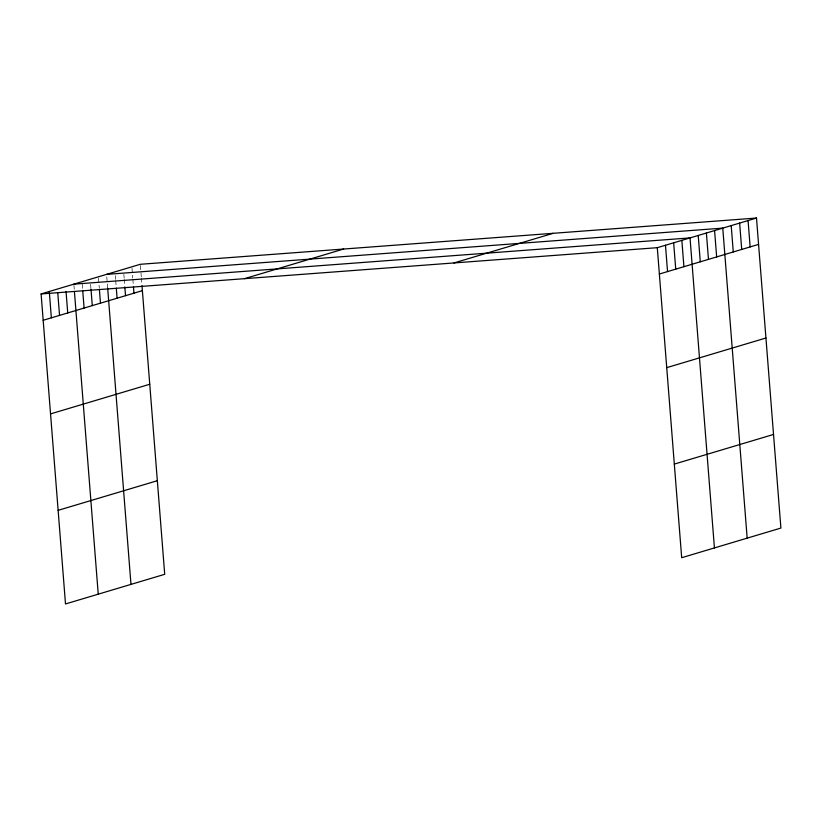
<?xml version="1.0" encoding="UTF-8"?>
<svg xmlns="http://www.w3.org/2000/svg" width="822" height="822" viewBox="0 0 822 822"><rect width="100%" height="100%" fill="white"/><g stroke="black" fill="none" stroke-linecap="round" stroke-linejoin="round"><path stroke-width="0.62" stroke-dasharray="4.11 3.08" d="M140.408 265.557L141.302 276.85M141.405 278.103L141.898 284.371M131.982 268.075L132.774 278.113M132.866 279.367L133.359 285.635M123.845 274.353L124.143 278.124M124.235 279.377L124.728 285.645M115.306 275.617L115.604 279.388M115.707 280.641L116.2 286.909M106.778 276.88L107.672 288.173M98.496 278.072L99.287 288.111M90.605 284.289L91.006 289.303M82.221 284.217L82.621 289.241M73.939 285.409L74.237 289.18"/><path stroke-width="1.23" d="M141.99 285.624L164.708 574.311L65.503 603.954L41.1 293.937L140.315 264.294L756.497 218.046L780.9 528.063L681.685 557.706L657.292 247.689L756.497 218.046M43.176 320.282L142.391 290.649M244.442 278.679L343.658 249.035M453.95 262.948L553.155 233.314M50.543 413.898L149.758 384.254M659.357 274.034L758.572 244.401M58.136 510.339L157.341 480.706M666.724 367.65L765.94 338.006M674.317 464.091L773.533 434.458M106.583 274.373L722.764 228.126L747.167 538.143M73.836 284.155L690.028 237.907L714.431 547.925M41.1 293.937L657.292 247.689M748.071 220.573L750.147 246.919M739.636 223.091L741.711 249.436M731.2 225.608L733.275 251.953M714.585 230.571L716.661 256.916M706.396 233.016L708.472 259.362M698.217 235.462L700.282 261.807M681.839 240.353L683.914 266.698M673.66 242.798L675.735 269.143M665.471 245.244L667.546 271.589M133.462 286.888L133.955 293.166M124.831 286.899L125.519 295.684M116.303 288.162L117.084 298.201M107.672 288.173L130.975 584.391M99.38 289.365L100.469 303.164M91.006 289.303L92.28 305.609M82.714 290.495L84.101 308.055M74.432 291.687L98.239 594.172M66.048 291.625L67.733 312.946M57.766 292.807L59.544 315.391M49.289 291.491L51.354 317.837"/></g></svg>
